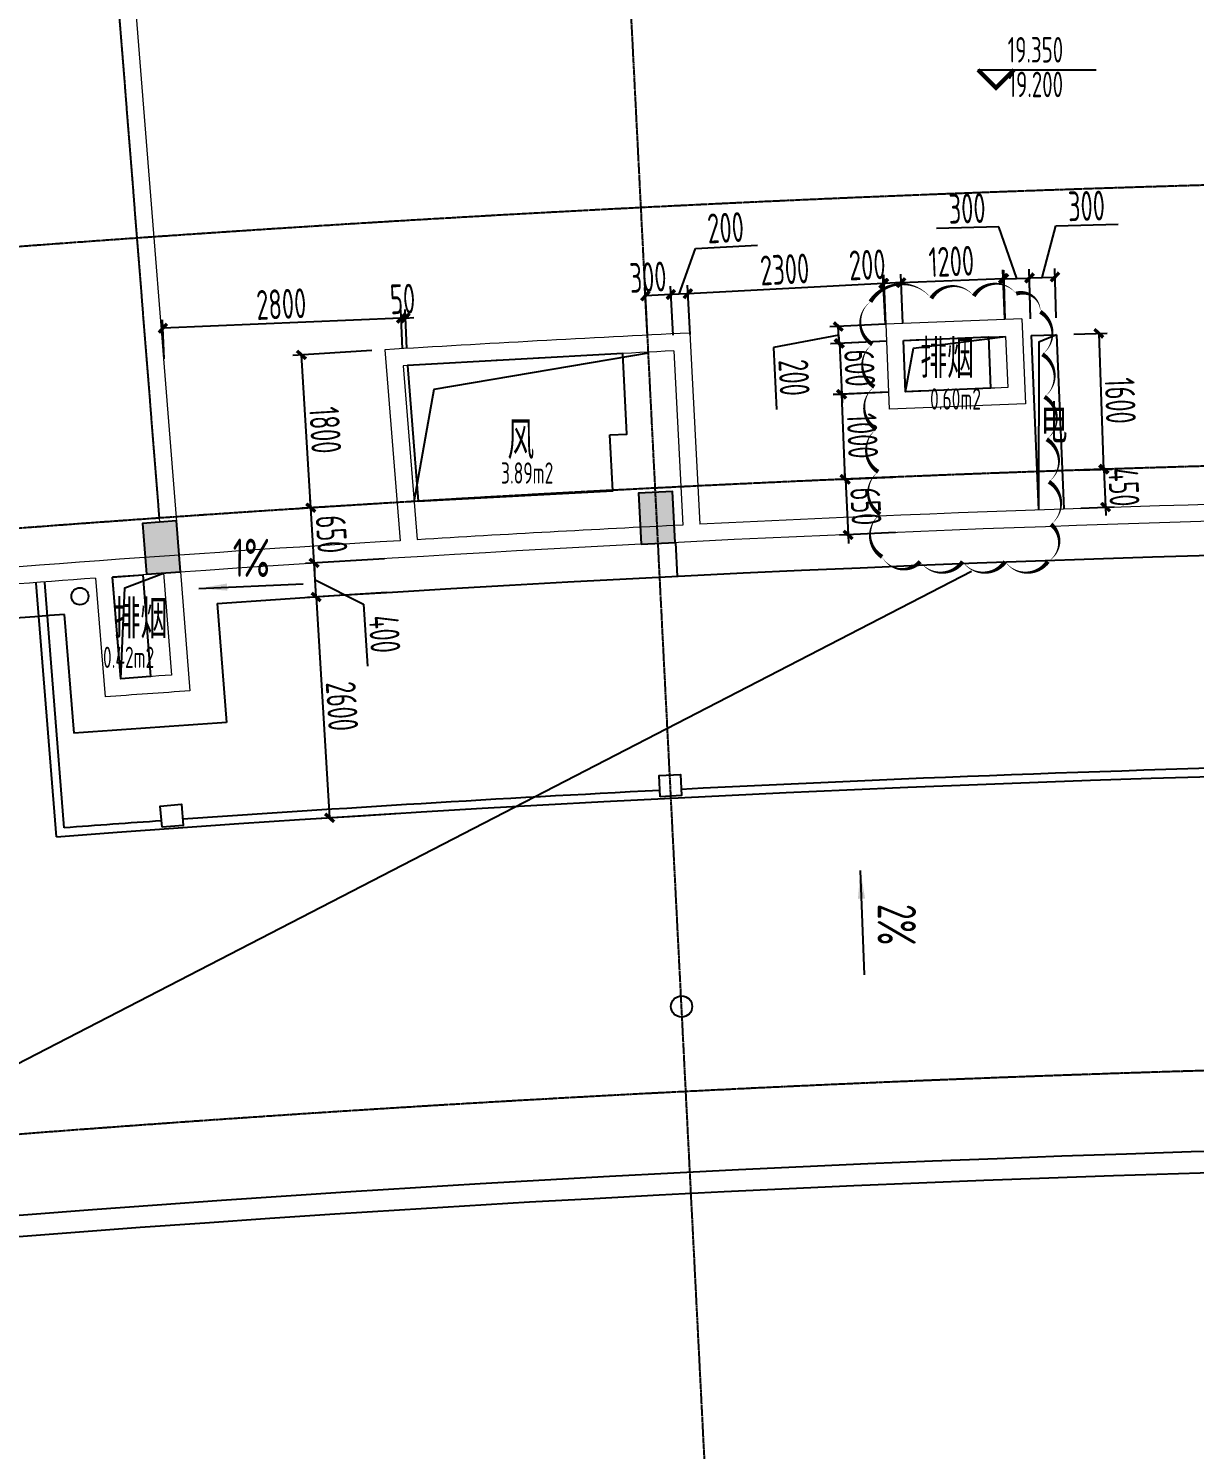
# Model space of a CAD drawing. Header units: millimetres. Extents: x 11536546 to 24947533, y -12764720 to -6308891.
# Drawn here: x 11756135 to 11769832, y -6405062 to -6388363 of the extents above; entities that cross this region are included whole.
import ezdxf
from ezdxf.enums import TextEntityAlignment as Align

# ---------------------------------------------------------------- set-up
doc = ezdxf.new("R2010")
doc.units = ezdxf.units.MM
doc.header["$LTSCALE"] = 10
doc.linetypes.add('A2-RG-AXIS$0$CENTER', pattern=[2, 1.25, -0.25, 0.25, -0.25])
doc.linetypes.add('A2-RG-AXIS$0$DOTE', pattern=[2.42, 2, -0.2, 0.02, -0.2])
for name, color, linetype in [('A2-RB-F5$0$$34$A-DIMS-100', 1, 'Continuous'), ('A2-RB-F5$0$A-DIMS-100', 1, 'Continuous'), ('A2-RB-F5$0$A-HATH', 9, 'Continuous'), ('A2-RG-AXIS$0$A-GRID', 1, 'A2-RG-AXIS$0$CENTER'), ('A2-RI-F5$0$$0$AUDIT_D_120618114340-341', 1, 'Continuous'), ('A2-RI-F5$0$$2$A-SYMB', 4, 'Continuous'), ('A2-RI-F5$0$A-COLUMN', 9, 'Continuous'), ('A2-RI-F5$0$A-HOLE', 2, 'Continuous'), ('A2-RI-F5$0$A-ROOF-DRAN', 175, 'Continuous'), ('A2-RI-F5$0$A-ROOF-EDGE', 2, 'Continuous'), ('A2-RI-F5$0$A-SYMB-AREA', 4, 'Continuous'), ('A2-RI-F5$0$A-SYMB-NAME', 4, 'Continuous'), ('A2-RI-F5$0$A-SYMB-VOID', 35, 'Continuous'), ('A2-RI-F5$0$an-wall', 4, 'Continuous'), ('A2-RS-F5$0$A-HATH-GRAY', 8, 'Continuous'), ('A2-RS-F5$0$A-WALL-CONC', 6, 'Continuous')]:
    doc.layers.add(name, color=color, linetype=linetype)
doc.layers.add('A2-RI-F5$0$A-WALL', color=7, linetype='Continuous', lineweight=5)
doc.styles.add('A2-RB-F5$0$$0$XD2008', font='hzs.shx', dxfattribs={"width": 0.7, "bigfont": 'hztxt.shx'})
doc.styles.add('A2-RB-F5$0$XD2008', font='hzs.shx', dxfattribs={"width": 0.7, "bigfont": 'hztxt.shx'})
doc.styles.add('A2-RI-F5$0$$0$XD2008', font='hzs.shx', dxfattribs={"width": 0.7, "bigfont": 'hztxt.shx'})
doc.styles.add('A2-RI-F5$0$ECADI', font='hzs.shx', dxfattribs={"width": 0.7, "bigfont": 'hztxt.shx'})
doc.dimstyles.new('A2-RB-F5$0$$0$XD100$0', dxfattribs={"dimscale": 100, "dimtxt": 3.5, "dimasz": 1, "dimexe": 1, "dimexo": 2, "dimgap": 0.5, "dimtad": 1, "dimdec": 0, "dimdsep": 46, "dimtxsty": 'A2-RB-F5$0$$0$XD2008', "dimblk1": 'A2-RB-F5$0$$20$_ArchTick', "dimblk2": 'A2-RB-F5$0$$20$_ArchTick', "dimsah": 1, "dimcen": 2.5, "dimclrt": 4, "dimaunit": 1, "dimadec": 0, "dimazin": 0, "dimtfac": 1, "dimtdec": 0, "dimtix": 1, "dimtmove": 2, "dimatfit": 3, "dimfxl": 0, "dimtolj": 1, "dimtzin": 0, "dimarcsym": 0})
doc.dimstyles.new('A2-RB-F5$0$XD100$0', dxfattribs={"dimscale": 100, "dimtxt": 3.5, "dimasz": 1, "dimexe": 1, "dimexo": 2, "dimgap": 0.5, "dimtad": 1, "dimdec": 0, "dimdsep": 46, "dimtxsty": 'A2-RB-F5$0$XD2008', "dimblk1": 'A2-RB-F5$0$_ArchTick', "dimblk2": 'A2-RB-F5$0$_ArchTick', "dimsah": 1, "dimcen": 2.5, "dimclrt": 4, "dimaunit": 1, "dimadec": 0, "dimazin": 0, "dimtfac": 1, "dimtdec": 0, "dimtix": 1, "dimtmove": 1, "dimatfit": 3, "dimfxl": 0, "dimtolj": 1, "dimtzin": 0, "dimarcsym": 0})

# ---------------------------------------------------------------- blocks, each defined once
blk = doc.blocks.new('A2-RS-F5')
at = {"layer": 'A2-RS-F5$0$A-HATH-GRAY', "ltscale": 3}
h = blk.add_hatch(color=256, dxfattribs=at)
h.paths.add_polyline_path([(11842322, -6391691), (11842713, -6391773), (11842589, -6392360), (11842198, -6392278)])
h.paths.add_polyline_path([(11833592, -6389988), (11833986, -6390056), (11833883, -6390647), (11833489, -6390579)])
h.paths.add_polyline_path([(11824745, -6389130), (11824835, -6388536), (11825230, -6388596), (11825140, -6389190)])
h.paths.add_polyline_path([(11852697, -6394780), (11853087, -6394870), (11853221, -6394285), (11852832, -6394195)])
h.paths.add_polyline_path([(11847879, -6393631), (11848268, -6393725), (11848409, -6393141), (11848020, -6393048)])
h.paths.add_polyline_path([(11854621, -6386809), (11855011, -6386899), (11855146, -6386314), (11854756, -6386224)])
h.paths.add_polyline_path([(11849801, -6385659), (11850189, -6385753), (11850330, -6385169), (11849941, -6385076)])
h.paths.add_polyline_path([(11850762, -6402796), (11851151, -6402890), (11851291, -6402306), (11850902, -6402213)])
h.paths.add_polyline_path([(11845946, -6401652), (11846335, -6401745), (11846475, -6401162), (11846086, -6401068)])
h.paths.add_polyline_path([(11840458, -6400444), (11840849, -6400527), (11840973, -6399940), (11840581, -6399857)])
h.paths.add_polyline_path([(11831998, -6398793), (11832391, -6398865), (11832498, -6398274), (11832105, -6398203)])
h.paths.add_polyline_path([(11823494, -6397385), (11823890, -6397445), (11823979, -6396852), (11823584, -6396792)])
h.paths.add_polyline_path([(11793833, -6381539), (11794232, -6381564), (11794271, -6380965), (11793872, -6380940)])
h.paths.add_polyline_path([(11801616, -6382017), (11802015, -6382043), (11802054, -6381444), (11801655, -6381419)])
h.paths.add_polyline_path([(11801857, -6378275), (11802256, -6378301), (11802294, -6377702), (11801895, -6377676)])
h.paths.add_polyline_path([(11794074, -6377796), (11794473, -6377822), (11794512, -6377223), (11794112, -6377197)])
h.paths.add_polyline_path([(11800792, -6394842), (11801191, -6394867), (11801229, -6394268), (11800830, -6394243)])
h.paths.add_polyline_path([(11793208, -6394376), (11793607, -6394402), (11793646, -6393803), (11793247, -6393778)])
h.paths.add_polyline_path([(11801032, -6391099), (11801431, -6391125), (11801470, -6390526), (11801071, -6390500)])
h.paths.add_polyline_path([(11793782, -6385445), (11794182, -6385471), (11794143, -6386069), (11793744, -6386044)])
h.paths.add_polyline_path([(11789498, -6385266), (11789898, -6385280), (11789877, -6385880), (11789477, -6385866)])
h.paths.add_polyline_path([(11780626, -6385086), (11781026, -6385086), (11781027, -6385686), (11780627, -6385686)])
h.paths.add_polyline_path([(11771756, -6385156), (11772156, -6385150), (11772167, -6385749), (11771767, -6385756)])
h.paths.add_polyline_path([(11762877, -6385486), (11763277, -6385465), (11763307, -6386064), (11762908, -6386085)])
h.paths.add_polyline_path([(11789181, -6394211), (11789581, -6394225), (11789602, -6393625), (11789202, -6393611)])
h.paths.add_polyline_path([(11780564, -6394035), (11780964, -6394037), (11780967, -6393437), (11780567, -6393435)])
h.paths.add_polyline_path([(11771944, -6394106), (11772344, -6394097), (11772331, -6393497), (11771931, -6393506)])
h.paths.add_polyline_path([(11752786, -6395149), (11753185, -6395118), (11753137, -6394520), (11752739, -6394551)])
h.paths.add_polyline_path([(11756405, -6378216), (11756804, -6378185), (11756756, -6377587), (11756357, -6377618)])
h.paths.add_polyline_path([(11793449, -6390634), (11793848, -6390659), (11793887, -6390061), (11793487, -6390035)])
h.paths.add_polyline_path([(11763331, -6394424), (11763730, -6394404), (11763700, -6393805), (11763300, -6393825)])
h.paths.add_polyline_path([(11751470, -6378602), (11751869, -6378570), (11751821, -6377972), (11751422, -6378003)])
h.paths.add_polyline_path([(11757057, -6386441), (11757456, -6386413), (11757410, -6385815), (11757012, -6385843)])
h.paths.add_polyline_path([(11752124, -6386826), (11752523, -6386794), (11752475, -6386196), (11752077, -6386228)])
h.paths.add_polyline_path([(11757522, -6394777), (11757921, -6394747), (11757872, -6394149), (11757473, -6394179)])
at = {"layer": 'A2-RS-F5$0$A-WALL-CONC'}
for points in [[(11763331, -6394424), (11763730, -6394404), (11763700, -6393805), (11763300, -6393825)], [(11757522, -6394777), (11757921, -6394747), (11757872, -6394149), (11757473, -6394179)]]:
    blk.add_3dface(points, dxfattribs=at)
blk = doc.blocks.new('A2-RG-AXIS')
at = {"layer": 'A2-RG-AXIS$0$A-GRID', "linetype": 'A2-RG-AXIS$0$DOTE'}
for p, q in [((11764241.9, -6408445.8), (11762206, -6368297.4)), ((11755647.6, -6368696.2), (11757669.8, -6394116.9))]:
    blk.add_line(p, q, dxfattribs=at)
for radius, start, end in [(313400, 75.589285, 95.407644), (308700, 75.589285, 95.407644), (304100, 75.589285, 95.407644), (300800, 75.589285, 95.407644), (293700, 75.589281, 95.407645)]:
    blk.add_arc((11778730.7, -6694178.7), radius, start, end, dxfattribs=at)
blk = doc.blocks.new('A2-RI-F5$0$5erhfh')
at = {"layer": 'A2-RI-F5$0$A-SYMB-AREA', "style": 'A2-RI-F5$0$ECADI', "width": 0.7}
blk.add_attdef('340M2', text='', height=2.5, dxfattribs=at).set_placement((0, 1.25), align=Align.MIDDLE_LEFT)
at = {"layer": 'A2-RI-F5$0$A-SYMB-NAME', "style": 'A2-RI-F5$0$ECADI', "width": 0.7}
blk.add_attdef('CHINESENAME', (-12.29, 3.09), '', height=4.5, dxfattribs=at)
blk = doc.blocks.new('A2-RI-F5$0$$2$ECADI-TAG-HGHT（国标）')
at = {"color": 1}
blk.add_line((-2.12, 2.12), (11.77, 2.12), dxfattribs=at)
at = {"color": 1, "const_width": 0.5}
blk.add_lwpolyline([(-2.12, 2.12), (0, 0), (2.12, 2.12)], dxfattribs=at)
at = {"style": 'A2-RI-F5$0$$0$XD2008', "width": 0.7}
blk.add_attdef('FL', text='', height=3, dxfattribs=at).set_placement((-2.69, 2.97), align=Align.RIGHT)
for tag, p in [('F.F.L.', (2.28, 2.97)), ('T.O.S.', (2.28, -1.1))]:
    blk.add_attdef(tag, p, '', height=3, dxfattribs=at)
blk = doc.blocks.new('A2-RI-F5')
at = {"layer": 'A2-RI-F5$0$$0$AUDIT_D_120618114340-341'}
for p, q in [((11758135, -6394943), (11759363, -6394889)), ((11765906, -6398257), (11765950, -6399484))]:
    blk.add_line(p, q, dxfattribs=at)
at = {"layer": 'A2-RI-F5$0$$0$AUDIT_D_120618114340-341', "extrusion": (0, 0, -1)}
for points in [[(-11758466, -6394885), (-11758471, -6394969), (-11758132, -6394944)], [(-11765962, -6398588), (-11765878, -6398591), (-11765906, -6398253)]]:
    blk.add_solid(points, dxfattribs=at)
at = {"layer": 'A2-RI-F5$0$A-COLUMN'}
for points in [[(11763556, -6397391), (11763543, -6397141), (11763793, -6397128), (11763806, -6397378)], [(11757705, -6397750), (11757683, -6397501), (11757932, -6397479), (11757954, -6397728)]]:
    blk.add_lwpolyline(points, close=True, dxfattribs=at)
blk.add_circle((11763806, -6399856), 125, dxfattribs=at)
at = {"layer": 'A2-RI-F5$0$A-HOLE', "ltscale": 500}
for p, q in [((11767912, -6391972), (11768212, -6391962)), ((11767912, -6391972), (11767997, -6394020)), ((11768212, -6391962), (11768296, -6394008))]:
    blk.add_line(p, q, dxfattribs=at)
for points in [[(11766413, -6392030), (11767412, -6391988), (11767437, -6392590), (11766438, -6392632), (11766413, -6392030)], [(11762963, -6393139), (11763164, -6393129), (11763115, -6392182), (11760587, -6392324), (11760714, -6393919), (11762998, -6393796), (11762963, -6393139)], [(11757123, -6394812), (11757478, -6394784), (11757567, -6395979), (11757218, -6396004), (11757123, -6394812)]]:
    blk.add_lwpolyline(points, dxfattribs=at)
at = {"layer": 'A2-RI-F5$0$A-ROOF-DRAN'}
for p, q in [((11763758, -6394803), (11763738, -6394403)), ((11758352, -6395122), (11758463, -6396518)), ((11756556, -6395250), (11756667, -6396646))]:
    blk.add_line(p, q, dxfattribs=at)
blk.add_circle((11756740, -6395036), 100, dxfattribs=at)
for radius, start, end in [(299750, 77.09857, 93.89836), (299750, 94.24243, 95.30407), (298350, 93.89531, 94.241)]:
    blk.add_arc((11778731, -6694179), radius, start, end, dxfattribs=at)
at = {"layer": 'A2-RI-F5$0$A-ROOF-EDGE'}
for radius, start, end in [(292750, 76.29192, 95.32205), (292500, 76.24299, 95.37098)]:
    blk.add_arc((11778731, -6694179), radius, start, end, dxfattribs=at)
at = {"layer": 'A2-RI-F5$0$A-SYMB-VOID', "ltscale": 500}
for points in [[(11768212, -6391962), (11768003, -6392050), (11767997, -6394020)], [(11766437, -6392629), (11766532, -6392122), (11767612, -6391983)], [(11760664, -6393922), (11760902, -6392600), (11763417, -6392176)], [(11757218, -6396004), (11757266, -6394938), (11757721, -6394765)]]:
    blk.add_lwpolyline(points, dxfattribs=at)
at = {"layer": 'A2-RI-F5$0$A-WALL'}
for p, q in [((11757393, -6388120), (11757905, -6394552)), ((11757194, -6388136), (11757673, -6394164)), ((11767804, -6391776), (11767845, -6392775)), ((11763903, -6391942), (11764022, -6394189)), ((11766205, -6391838), (11766246, -6392837)), ((11760321, -6392139), (11760500, -6394383)), ((11766413, -6392030), (11766438, -6392629)), ((11767612, -6391983), (11767637, -6392583)), ((11763714, -6392152), (11763823, -6394199)), ((11760537, -6392327), (11760699, -6394370)), ((11757123, -6394808), (11757218, -6396004)), ((11757721, -6394762), (11757817, -6395961)), ((11757921, -6394747), (11758032, -6396147)), ((11756923, -6394822), (11757034, -6396218))]:
    blk.add_line(p, q, dxfattribs=at)
for radius, start, end in [(302600, 92.06944, 92.37241), (302600, 92.80872, 93.48786), (302400, 92.10714, 92.33452), (302400, 92.84645, 93.44926), (302400, 92.84645, 93.44926), (301800, 92.10662, 92.33444), (301600, 92.06845, 92.37242), (300350, 90.7459, 92.80693), (300150, 85.19314, 94.1283), (300350, 92.84508, 93.44177), (300350, 93.47993, 94.92024), (300150, 94.16648, 94.95867), (298950, 94.01162, 94.12662), (298750, 93.9729, 94.16469)]:
    blk.add_arc((11778731, -6694179), radius, start, end, dxfattribs=at)
at = {"layer": 'A2-RI-F5$0$an-wall'}
for p, q in [((11756463, -6397864), (11756226, -6394882)), ((11756555, -6397757), (11756326, -6394874))]:
    blk.add_line(p, q, dxfattribs=at)
for radius, start, end in [(297150, 76.6606, 94.29744), (297250, 91.28136, 92.87858), (297250, 92.92677, 94.00916), (297250, 94.05735, 94.27825)]:
    blk.add_arc((11778730, -6694179), radius, start, end, dxfattribs=at)
at = {"layer": 'Defpoints', "color": 3}
blk.add_line((11767210, -6394745), (11732870, -6412486), dxfattribs=at)
blk.add_lwpolyline([(11766024, -6391575, 0, 50, 0.520567), (11766047, -6392074, 0, 50, 0.520567), (11766070, -6392574, 0, 50, 0.520567), (11766093, -6393073, 0, 50, 0.520567), (11766116, -6393573, 0, 50, 0.520567), (11766139, -6394072, 0, 50, 0.520567), (11766162, -6394572, 0, 50, 0.520567), (11766608, -6394628, 0, 50, 0.520567), (11767108, -6394628, 0, 50, 0.520567), (11767608, -6394628, 0, 50, 0.520567), (11768108, -6394628, 0, 50, 0.520567), (11768146, -6394190, 0, 50, 0.520567), (11768121, -6393690, 0, 50, 0.520567), (11768096, -6393191, 0, 50, 0.520567), (11768070, -6392692, 0, 50, 0.520567), (11768045, -6392192, 0, 50, 0.520567), (11768020, -6391693, 0, 50, 0.520567), (11767737, -6391480, 0, 50, 0.520567), (11767238, -6391507, 0, 50, 0.520567), (11766739, -6391535, 0, 50, 0.520567)], format="xyseb", close=True, dxfattribs=at)
ref = blk.add_blockref('A2-RI-F5$0$5erhfh', (11767840, -6392781), dxfattribs=dict(xscale=100, yscale=100, zscale=100))
ref.add_attrib('340M2', '0.60m2', (11766725, -6392842), dxfattribs={"layer": 'A2-RI-F5$0$A-SYMB-AREA', "height": 250, "style": 'A2-RI-F5$0$ECADI', "width": 0.7})
ref.add_attrib('CHINESENAME', '排烟', (11766611, -6392472), dxfattribs={"layer": 'A2-RI-F5$0$A-SYMB-NAME', "height": 450, "style": 'A2-RI-F5$0$ECADI', "width": 0.7})
ref = blk.add_blockref('A2-RI-F5$0$5erhfh', (11769255, -6393544), dxfattribs=dict(xscale=100, yscale=100, zscale=100))
ref.add_attrib('CHINESENAME', '电', (11768025, -6393236), dxfattribs={"layer": 'A2-RI-F5$0$A-SYMB-NAME', "height": 450, "style": 'A2-RI-F5$0$ECADI', "width": 0.7})
ref = blk.add_blockref('A2-RI-F5$0$5erhfh', (11764698, -6394288), dxfattribs=dict(xscale=100, yscale=100, zscale=100))
ref.add_attrib('340M2', '3.89m2', (11761686, -6393712), dxfattribs={"layer": 'A2-RI-F5$0$A-SYMB-AREA', "height": 250, "style": 'A2-RI-F5$0$ECADI', "width": 0.7})
ref.add_attrib('CHINESENAME', '风', (11761761, -6393426), dxfattribs={"layer": 'A2-RI-F5$0$A-SYMB-NAME', "height": 450, "style": 'A2-RI-F5$0$ECADI', "width": 0.7})
ref = blk.add_blockref('A2-RI-F5$0$5erhfh', (11759064, -6395161), dxfattribs=dict(xscale=99.99999999968374, yscale=99.99999999968374, zscale=99.99999999968374, rotation=359.5617199320547))
ref.add_attrib('CHINESENAME', '1%%%', (11758532, -6394807), dxfattribs={"layer": 'A2-RI-F5$0$A-SYMB-NAME', "height": 450, "rotation": 359.5617, "style": 'A2-RI-F5$0$ECADI', "width": 0.7})
ref = blk.add_blockref('A2-RI-F5$0$5erhfh', (11758638, -6396645), dxfattribs=dict(xscale=100, yscale=100, zscale=100))
ref.add_attrib('340M2', '0.42m2', (11757010, -6395878), dxfattribs={"layer": 'A2-RI-F5$0$A-SYMB-AREA', "height": 250, "style": 'A2-RI-F5$0$ECADI', "width": 0.7})
ref.add_attrib('CHINESENAME', '排烟', (11757135, -6395530), dxfattribs={"layer": 'A2-RI-F5$0$A-SYMB-NAME', "height": 450, "style": 'A2-RI-F5$0$ECADI', "width": 0.7})
ref = blk.add_blockref('A2-RI-F5$0$5erhfh', (11765756, -6399182), dxfattribs=dict(xscale=99.99999999968374, yscale=99.99999999968374, zscale=99.99999999968374, rotation=269.5617199320547))
ref.add_attrib('CHINESENAME', '2%%%', (11766111, -6398650), dxfattribs={"layer": 'A2-RI-F5$0$A-SYMB-NAME', "height": 450, "rotation": 269.5617, "style": 'A2-RI-F5$0$ECADI', "width": 0.7})
at = {"layer": 'A2-RI-F5$0$$2$A-SYMB'}
ref = blk.add_blockref('A2-RI-F5$0$$2$ECADI-TAG-HGHT（国标）', (11767499, -6389061), dxfattribs=dict(at, xscale=100, yscale=100, zscale=100))
ref.add_attrib('F.F.L.', '19.350', (11767636, -6388764), dxfattribs={"layer": '0', "height": 300, "style": 'A2-RI-F5$0$$0$XD2008', "width": 0.7})
ref.add_attrib('T.O.S.', '19.200', (11767646, -6389171), dxfattribs={"layer": '0', "height": 300, "style": 'A2-RI-F5$0$$0$XD2008', "width": 0.7})
blk = doc.blocks.new('A2-RB-F5$0$$20$_ArchTick')
at = {"color": 0, "linetype": 'ByBlock', "const_width": 0.4}
blk.add_lwpolyline([(-0.5, -0.5), (0.5, 0.5)], dxfattribs=at)
blk = doc.blocks.new('*D904')
at = {"layer": 'A2-RB-F5$0$$34$A-DIMS-100', "color": 0, "lineweight": -2, "transparency": 16777216}
for p, q in [((11765660, -6392063), (11765655, -6391963)), ((11766218, -6392038), (11765560, -6392068)), ((11765660, -6392063), (11765687, -6392663)), ((11766244, -6392638), (11765587, -6392667)), ((11765687, -6392663), (11765691, -6392763))]:
    blk.add_line(p, q, dxfattribs=at)
at = {"layer": 'Defpoints', "color": 0, "transparency": 16777216}
for p in [(11766418, -6392029), (11766444, -6392629), (11765687, -6392663)]:
    blk.add_point(p, dxfattribs=at)
at = {"layer": 'A2-RB-F5$0$$34$A-DIMS-100', "color": 0, "lineweight": -2, "transparency": 16777216, "xscale": 100, "yscale": 100, "zscale": 100}
for p, rotation in [((11765660, -6392063), 272.5499223934215), ((11765687, -6392663), 92.54992239342154)]:
    blk.add_blockref('A2-RB-F5$0$$20$_ArchTick', p, dxfattribs=dict(at, rotation=rotation))
at = {"layer": 'A2-RB-F5$0$$34$A-DIMS-100', "color": 4, "transparency": 16777216, "insert": (11765898, -6392353), "char_height": 350, "attachment_point": 5, "rotation": 272.5499, "style": 'A2-RB-F5$0$$0$XD2008'}
blk.add_mtext('\\A1;600', dxfattribs=at)
blk = doc.blocks.new('*D905')
at = {"layer": 'A2-RB-F5$0$$34$A-DIMS-100', "color": 0, "lineweight": -2, "transparency": 16777216}
for p, q in [((11766289, -6393638), (11765630, -6393669)), ((11765730, -6393664), (11765725, -6393565)), ((11765730, -6393664), (11765762, -6394314)), ((11766320, -6394287), (11765662, -6394319)), ((11765762, -6394314), (11765766, -6394414))]:
    blk.add_line(p, q, dxfattribs=at)
at = {"layer": 'Defpoints', "color": 0, "transparency": 16777216}
for p in [(11766489, -6393628), (11766520, -6394277), (11765762, -6394314)]:
    blk.add_point(p, dxfattribs=at)
at = {"layer": 'A2-RB-F5$0$$34$A-DIMS-100', "color": 0, "lineweight": -2, "transparency": 16777216, "xscale": 100, "yscale": 100, "zscale": 100}
for p, rotation in [((11765730, -6393664), 272.7601928726295), ((11765762, -6394314), 92.76019287262947)]:
    blk.add_blockref('A2-RB-F5$0$$20$_ArchTick', p, dxfattribs=dict(at, rotation=rotation))
at = {"layer": 'A2-RB-F5$0$$34$A-DIMS-100', "color": 4, "transparency": 16777216, "insert": (11765971, -6393978), "char_height": 350, "attachment_point": 5, "rotation": 272.7602, "style": 'A2-RB-F5$0$$0$XD2008'}
blk.add_mtext('\\A1;650', dxfattribs=at)
blk = doc.blocks.new('A2-RB-F5$0$_ArchTick')
at = {"color": 0, "linetype": 'ByBlock', "const_width": 0.4}
blk.add_lwpolyline([(-0.5, -0.5), (0.5, 0.5)], dxfattribs=at)
blk = doc.blocks.new('*D884')
at = {"layer": 'A2-RB-F5$0$A-DIMS-100', "color": 0, "lineweight": -2, "transparency": 16777216}
for p, q in [((11765652, -6391966), (11764885, -6392112)), ((11766202, -6391840), (11765548, -6391871)), ((11765657, -6392066), (11765647, -6391866)), ((11764885, -6392112), (11764921, -6392841)), ((11766212, -6392039), (11765557, -6392071))]:
    blk.add_line(p, q, dxfattribs=at)
at = {"layer": 'Defpoints', "color": 0, "transparency": 16777216}
for p in [(11765647, -6391866), (11766402, -6391830), (11766412, -6392030)]:
    blk.add_point(p, dxfattribs=at)
at = {"layer": 'A2-RB-F5$0$A-DIMS-100', "color": 0, "lineweight": -2, "transparency": 16777216, "xscale": 100, "yscale": 100, "zscale": 100}
for p, rotation in [((11765647, -6391866), 92.76019287296789), ((11765657, -6392066), 272.7601928729679)]:
    blk.add_blockref('A2-RB-F5$0$_ArchTick', p, dxfattribs=dict(at, rotation=rotation))
at = {"layer": 'A2-RB-F5$0$A-DIMS-100', "color": 4, "transparency": 16777216, "insert": (11765128, -6392466), "char_height": 350, "attachment_point": 5, "rotation": 272.7602, "style": 'A2-RB-F5$0$XD2008'}
blk.add_mtext('\\A1;200', dxfattribs=at)
blk = doc.blocks.new('*D885')
at = {"layer": 'A2-RB-F5$0$$34$A-DIMS-100', "color": 0, "lineweight": -2, "transparency": 16777216}
for p, q in [((11766233, -6392638), (11765586, -6392664)), ((11765686, -6392660), (11765726, -6393659)), ((11766273, -6393637), (11765627, -6393663))]:
    blk.add_line(p, q, dxfattribs=at)
at = {"layer": 'Defpoints', "color": 0, "transparency": 16777216}
for p in [(11766432, -6392629), (11766473, -6393629), (11765726, -6393659)]:
    blk.add_point(p, dxfattribs=at)
at = {"layer": 'A2-RB-F5$0$$34$A-DIMS-100', "color": 0, "lineweight": -2, "transparency": 16777216, "xscale": 100, "yscale": 100, "zscale": 100}
for p, rotation in [((11765686, -6392660), 92.33543370890145), ((11765726, -6393659), 272.3354337089015)]:
    blk.add_blockref('A2-RB-F5$0$$20$_ArchTick', p, dxfattribs=dict(at, rotation=rotation))
at = {"layer": 'A2-RB-F5$0$$34$A-DIMS-100', "color": 4, "transparency": 16777216, "insert": (11765931, -6393150), "char_height": 350, "attachment_point": 5, "rotation": 272.3354, "style": 'A2-RB-F5$0$$0$XD2008'}
blk.add_mtext('\\A1;1000', dxfattribs=at)
blk = doc.blocks.new('*D808')
at = {"layer": 'A2-RB-F5$0$A-DIMS-100', "color": 0, "lineweight": -2, "transparency": 16777216}
for p, q in [((11760340, -6394993), (11759414, -6395050)), ((11759514, -6395044), (11759672, -6397639)), ((11760498, -6397589), (11759572, -6397645))]:
    blk.add_line(p, q, dxfattribs=at)
at = {"layer": 'Defpoints', "color": 0, "transparency": 16777216}
for p in [(11760540, -6394981), (11759672, -6397639), (11760698, -6397576)]:
    blk.add_point(p, dxfattribs=at)
at = {"layer": 'A2-RB-F5$0$A-DIMS-100', "color": 0, "lineweight": -2, "transparency": 16777216, "xscale": 100, "yscale": 100, "zscale": 100}
for p, rotation in [((11759514, -6395044), 93.47921688912378), ((11759672, -6397639), 273.4792168891238)]:
    blk.add_blockref('A2-RB-F5$0$_ArchTick', p, dxfattribs=dict(at, rotation=rotation))
at = {"layer": 'A2-RB-F5$0$A-DIMS-100', "color": 4, "transparency": 16777216, "insert": (11759818, -6396328), "char_height": 350, "attachment_point": 5, "rotation": 273.4792, "style": 'A2-RB-F5$0$XD2008'}
blk.add_mtext('\\A1;2600', dxfattribs=at)
blk = doc.blocks.new('*D809')
at = {"layer": 'A2-RB-F5$0$A-DIMS-100', "color": 0, "lineweight": -2, "transparency": 16777216}
for p, q in [((11760277, -6393945), (11759351, -6394002)), ((11759451, -6393995), (11759444, -6393896)), ((11759490, -6394644), (11759451, -6393995)), ((11760316, -6394594), (11759390, -6394650)), ((11759490, -6394644), (11759496, -6394744))]:
    blk.add_line(p, q, dxfattribs=at)
at = {"layer": 'Defpoints', "color": 0, "transparency": 16777216}
for p in [(11760476, -6393933), (11759451, -6393995), (11760516, -6394582)]:
    blk.add_point(p, dxfattribs=at)
at = {"layer": 'A2-RB-F5$0$A-DIMS-100', "color": 0, "lineweight": -2, "transparency": 16777216, "xscale": 100, "yscale": 100, "zscale": 100}
for p, rotation in [((11759451, -6393995), 273.4792168703195), ((11759490, -6394644), 93.47921687031956)]:
    blk.add_blockref('A2-RB-F5$0$_ArchTick', p, dxfattribs=dict(at, rotation=rotation))
at = {"layer": 'A2-RB-F5$0$A-DIMS-100', "color": 4, "transparency": 16777216, "insert": (11759695, -6394306), "char_height": 350, "attachment_point": 5, "rotation": 273.4792, "style": 'A2-RB-F5$0$XD2008'}
blk.add_mtext('\\A1;650', dxfattribs=at)
blk = doc.blocks.new('*D833')
at = {"layer": 'A2-RB-F5$0$$34$A-DIMS-100', "color": 0, "lineweight": -2, "transparency": 16777216}
for p, q in [((11766205, -6391838), (11766181, -6391259)), ((11766404, -6391830), (11766380, -6391251)), ((11766385, -6391350), (11766185, -6391359))]:
    blk.add_line(p, q, dxfattribs=at)
at = {"layer": 'Defpoints', "color": 0, "transparency": 16777216}
for p in [(11766185, -6391359), (11766213, -6392038), (11766413, -6392030)]:
    blk.add_point(p, dxfattribs=at)
at = {"layer": 'A2-RB-F5$0$$34$A-DIMS-100', "color": 0, "lineweight": -2, "transparency": 16777216, "xscale": 100, "yscale": 100, "zscale": 100}
for p, rotation in [((11766185, -6391359), 182.3724097227427), ((11766385, -6391350), 2.372409722742725)]:
    blk.add_blockref('A2-RB-F5$0$$20$_ArchTick', p, dxfattribs=dict(at, rotation=rotation))
at = {"layer": 'A2-RB-F5$0$$34$A-DIMS-100', "color": 4, "transparency": 16777216, "insert": (11765987, -6391141), "char_height": 350, "attachment_point": 5, "rotation": 2.3724, "style": 'A2-RB-F5$0$$0$XD2008'}
blk.add_mtext('\\A1;200', dxfattribs=at)
blk = doc.blocks.new('*D834')
at = {"layer": 'A2-RB-F5$0$$34$A-DIMS-100', "color": 0, "lineweight": -2, "transparency": 16777216}
for p, q in [((11766404, -6391830), (11766380, -6391251)), ((11766385, -6391350), (11767584, -6391301)), ((11767604, -6391780), (11767580, -6391201))]:
    blk.add_line(p, q, dxfattribs=at)
at = {"layer": 'Defpoints', "color": 0, "transparency": 16777216}
for p in [(11767584, -6391301), (11766413, -6392030), (11767612, -6391980)]:
    blk.add_point(p, dxfattribs=at)
at = {"layer": 'A2-RB-F5$0$$34$A-DIMS-100', "color": 0, "lineweight": -2, "transparency": 16777216, "xscale": 100, "yscale": 100, "zscale": 100}
for p, rotation in [((11766385, -6391350), 182.3724097229281), ((11767584, -6391301), 2.372409722928109)]:
    blk.add_blockref('A2-RB-F5$0$$20$_ArchTick', p, dxfattribs=dict(at, rotation=rotation))
at = {"layer": 'A2-RB-F5$0$$34$A-DIMS-100', "color": 4, "transparency": 16777216, "insert": (11766975, -6391101), "char_height": 350, "attachment_point": 5, "rotation": 2.3724, "style": 'A2-RB-F5$0$$0$XD2008'}
blk.add_mtext('\\A1;1200', dxfattribs=at)
blk = doc.blocks.new('*D835')
at = {"layer": 'A2-RB-F5$0$A-DIMS-100', "color": 0, "lineweight": -2, "transparency": 16777216}
for p, q in [((11767531, -6390693), (11766801, -6390713)), ((11767743, -6391300), (11767531, -6390693)), ((11767606, -6391783), (11767590, -6391204)), ((11767593, -6391304), (11767893, -6391296)), ((11767906, -6391775), (11767890, -6391196))]:
    blk.add_line(p, q, dxfattribs=at)
at = {"layer": 'Defpoints', "color": 0, "transparency": 16777216}
for p in [(11767893, -6391296), (11767612, -6391983), (11767912, -6391975)]:
    blk.add_point(p, dxfattribs=at)
at = {"layer": 'A2-RB-F5$0$A-DIMS-100', "color": 0, "lineweight": -2, "transparency": 16777216, "xscale": 100, "yscale": 100, "zscale": 100}
for p, rotation in [((11767593, -6391304), 181.6182233158015), ((11767893, -6391296), 1.61822331580147)]:
    blk.add_blockref('A2-RB-F5$0$_ArchTick', p, dxfattribs=dict(at, rotation=rotation))
at = {"layer": 'A2-RB-F5$0$A-DIMS-100', "color": 4, "transparency": 16777216, "insert": (11767160, -6390478), "char_height": 350, "attachment_point": 5, "rotation": 1.6182, "style": 'A2-RB-F5$0$XD2008'}
blk.add_mtext('\\A1;300', dxfattribs=at)
blk = doc.blocks.new('*D836')
at = {"layer": 'A2-RB-F5$0$$34$A-DIMS-100', "color": 0, "lineweight": -2, "transparency": 16777216}
for p, q in [((11766203, -6391838), (11766172, -6391260)), ((11763906, -6391958), (11763876, -6391380)), ((11766178, -6391360), (11763881, -6391480))]:
    blk.add_line(p, q, dxfattribs=at)
at = {"layer": 'Defpoints', "color": 0, "transparency": 16777216}
for p in [(11763881, -6391480), (11766213, -6392038), (11763916, -6392158)]:
    blk.add_point(p, dxfattribs=at)
at = {"layer": 'A2-RB-F5$0$$34$A-DIMS-100', "color": 0, "lineweight": -2, "transparency": 16777216, "xscale": 100, "yscale": 100, "zscale": 100}
for p, rotation in [((11766178, -6391360), 2.985407120428061), ((11763881, -6391480), 182.9854071204281)]:
    blk.add_blockref('A2-RB-F5$0$$20$_ArchTick', p, dxfattribs=dict(at, rotation=rotation))
at = {"layer": 'A2-RB-F5$0$$34$A-DIMS-100', "color": 4, "transparency": 16777216, "insert": (11765017, -6391195), "char_height": 350, "attachment_point": 5, "rotation": 2.9854, "style": 'A2-RB-F5$0$$0$XD2008'}
blk.add_mtext('\\A1;2300', dxfattribs=at)
blk = doc.blocks.new('*D837')
at = {"layer": 'A2-RB-F5$0$A-DIMS-100', "color": 0, "lineweight": -2, "transparency": 16777216}
for p, q in [((11763780, -6391485), (11763971, -6390949)), ((11763971, -6390949), (11764700, -6390910)), ((11763706, -6391969), (11763675, -6391390)), ((11763906, -6391958), (11763875, -6391380)), ((11763880, -6391480), (11763680, -6391490))]:
    blk.add_line(p, q, dxfattribs=at)
at = {"layer": 'Defpoints', "color": 0, "transparency": 16777216}
for p in [(11763680, -6391490), (11763716, -6392168), (11763916, -6392158)]:
    blk.add_point(p, dxfattribs=at)
at = {"layer": 'A2-RB-F5$0$A-DIMS-100', "color": 0, "lineweight": -2, "transparency": 16777216, "xscale": 100, "yscale": 100, "zscale": 100}
for p, rotation in [((11763680, -6391490), 183.0489382248128), ((11763880, -6391480), 3.048938224812785)]:
    blk.add_blockref('A2-RB-F5$0$_ArchTick', p, dxfattribs=dict(at, rotation=rotation))
at = {"layer": 'A2-RB-F5$0$A-DIMS-100', "color": 4, "transparency": 16777216, "insert": (11764323, -6390705), "char_height": 350, "attachment_point": 5, "rotation": 3.0489, "style": 'A2-RB-F5$0$XD2008'}
blk.add_mtext('\\A1;200', dxfattribs=at)
blk = doc.blocks.new('*D838')
at = {"layer": 'A2-RB-F5$0$$34$A-DIMS-100', "color": 0, "lineweight": -2, "transparency": 16777216}
for p, q in [((11763406, -6391984), (11763376, -6391406)), ((11763706, -6391969), (11763676, -6391390)), ((11763681, -6391490), (11763381, -6391506))]:
    blk.add_line(p, q, dxfattribs=at)
at = {"layer": 'Defpoints', "color": 0, "transparency": 16777216}
for p in [(11763381, -6391506), (11763417, -6392184), (11763716, -6392168)]:
    blk.add_point(p, dxfattribs=at)
at = {"layer": 'A2-RB-F5$0$$34$A-DIMS-100', "color": 0, "lineweight": -2, "transparency": 16777216, "xscale": 100, "yscale": 100, "zscale": 100}
for p, rotation in [((11763381, -6391506), 182.9886386211458), ((11763681, -6391490), 2.988638621145796)]:
    blk.add_blockref('A2-RB-F5$0$$20$_ArchTick', p, dxfattribs=dict(at, rotation=rotation))
at = {"layer": 'A2-RB-F5$0$$34$A-DIMS-100', "color": 4, "transparency": 16777216, "insert": (11763412, -6391286), "char_height": 350, "attachment_point": 5, "rotation": 2.9886, "style": 'A2-RB-F5$0$$0$XD2008'}
blk.add_mtext('\\A1;300', dxfattribs=at)
blk = doc.blocks.new('*D859')
at = {"layer": 'A2-RB-F5$0$A-DIMS-100', "color": 0, "lineweight": -2, "transparency": 16777216}
for p, q in [((11768042, -6391289), (11768204, -6390684)), ((11768204, -6390684), (11768934, -6390663)), ((11767906, -6391772), (11767890, -6391193)), ((11767893, -6391293), (11768192, -6391284)), ((11768206, -6391763), (11768190, -6391184))]:
    blk.add_line(p, q, dxfattribs=at)
at = {"layer": 'Defpoints', "color": 0, "transparency": 16777216}
for p in [(11768192, -6391284), (11767912, -6391972), (11768212, -6391963)]:
    blk.add_point(p, dxfattribs=at)
at = {"layer": 'A2-RB-F5$0$A-DIMS-100', "color": 0, "lineweight": -2, "transparency": 16777216, "xscale": 100, "yscale": 100, "zscale": 100}
for p, rotation in [((11767893, -6391293), 181.6182233158015), ((11768192, -6391284), 1.61822331580147)]:
    blk.add_blockref('A2-RB-F5$0$_ArchTick', p, dxfattribs=dict(at, rotation=rotation))
at = {"layer": 'A2-RB-F5$0$A-DIMS-100', "color": 4, "transparency": 16777216, "insert": (11768562, -6390449), "char_height": 350, "attachment_point": 5, "rotation": 1.6182, "style": 'A2-RB-F5$0$XD2008'}
blk.add_mtext('\\A1;300', dxfattribs=at)
blk = doc.blocks.new('*D860')
at = {"layer": 'A2-RB-F5$0$A-HATH', "color": 0, "lineweight": -2, "transparency": 16777216}
for p, q in [((11768412, -6391956), (11768807, -6391943)), ((11768707, -6391946), (11768763, -6393544)), ((11768467, -6393554), (11768863, -6393540))]:
    blk.add_line(p, q, dxfattribs=at)
at = {"layer": 'Defpoints', "color": 0, "transparency": 16777216}
for p in [(11768212, -6391963), (11768267, -6393561), (11768763, -6393544)]:
    blk.add_point(p, dxfattribs=at)
at = {"layer": 'A2-RB-F5$0$A-HATH', "color": 0, "lineweight": -2, "transparency": 16777216, "xscale": 100, "yscale": 100, "zscale": 100}
for p, rotation in [((11768707, -6391946), 91.99346448363593), ((11768763, -6393544), 271.9934644836359)]:
    blk.add_blockref('A2-RB-F5$0$_ArchTick', p, dxfattribs=dict(at, rotation=rotation))
at = {"layer": 'A2-RB-F5$0$A-HATH', "color": 4, "transparency": 16777216, "insert": (11768960, -6392737), "char_height": 350, "attachment_point": 5, "rotation": 271.9935, "style": 'A2-RB-F5$0$XD2008'}
blk.add_mtext('\\A1;1600', dxfattribs=at)
blk = doc.blocks.new('*D861')
at = {"layer": 'A2-RB-F5$0$A-HATH', "color": 0, "lineweight": -2, "transparency": 16777216}
for p, q in [((11768768, -6393540), (11768764, -6393440)), ((11768478, -6393552), (11768868, -6393536)), ((11768768, -6393540), (11768787, -6393987)), ((11768496, -6393999), (11768887, -6393983)), ((11768787, -6393987), (11768791, -6394087))]:
    blk.add_line(p, q, dxfattribs=at)
at = {"layer": 'Defpoints', "color": 0, "transparency": 16777216}
for p in [(11768278, -6393560), (11768296, -6394008), (11768787, -6393987)]:
    blk.add_point(p, dxfattribs=at)
at = {"layer": 'A2-RB-F5$0$A-HATH', "color": 0, "lineweight": -2, "transparency": 16777216, "xscale": 100, "yscale": 100, "zscale": 100}
for p, rotation in [((11768768, -6393540), 272.3724097225547), ((11768787, -6393987), 92.37240972255469)]:
    blk.add_blockref('A2-RB-F5$0$_ArchTick', p, dxfattribs=dict(at, rotation=rotation))
at = {"layer": 'A2-RB-F5$0$A-HATH', "color": 4, "transparency": 16777216, "insert": (11769002, -6393754), "char_height": 350, "attachment_point": 5, "rotation": 272.3724, "style": 'A2-RB-F5$0$XD2008'}
blk.add_mtext('\\A1;450', dxfattribs=at)
blk = doc.blocks.new('*D865')
at = {"layer": 'A2-RB-F5$0$A-HATH', "color": 0, "lineweight": -2, "transparency": 16777216}
for p, q in [((11760513, -6391768), (11760413, -6391772)), ((11760528, -6392127), (11760509, -6391668)), ((11760563, -6391766), (11760513, -6391768)), ((11760578, -6392125), (11760559, -6391666)), ((11760563, -6391766), (11760663, -6391761))]:
    blk.add_line(p, q, dxfattribs=at)
at = {"layer": 'Defpoints', "color": 0, "transparency": 16777216}
for p in [(11760513, -6391768), (11760537, -6392327), (11760587, -6392324)]:
    blk.add_point(p, dxfattribs=at)
at = {"layer": 'A2-RB-F5$0$A-HATH', "color": 0, "lineweight": -2, "transparency": 16777216, "xscale": 100, "yscale": 100, "zscale": 100}
for p, rotation in [((11760513, -6391768), 2.416739599799697), ((11760563, -6391766), 182.4167395997997)]:
    blk.add_blockref('A2-RB-F5$0$_ArchTick', p, dxfattribs=dict(at, rotation=rotation))
at = {"layer": 'A2-RB-F5$0$A-HATH', "color": 4, "transparency": 16777216, "insert": (11760529, -6391542), "char_height": 350, "attachment_point": 5, "rotation": 2.4167, "style": 'A2-RB-F5$0$XD2008'}
blk.add_mtext('\\A1;50', dxfattribs=at)
blk = doc.blocks.new('*D866')
at = {"layer": 'A2-RB-F5$0$A-HATH', "color": 0, "lineweight": -2, "transparency": 16777216}
for p, q in [((11757729, -6392247), (11757710, -6391786)), ((11760513, -6391768), (11757714, -6391886)), ((11760529, -6392129), (11760509, -6391668))]:
    blk.add_line(p, q, dxfattribs=at)
at = {"layer": 'Defpoints', "color": 0, "transparency": 16777216}
for p in [(11757714, -6391886), (11757738, -6392447), (11760537, -6392328)]:
    blk.add_point(p, dxfattribs=at)
at = {"layer": 'A2-RB-F5$0$A-HATH', "color": 0, "lineweight": -2, "transparency": 16777216, "xscale": 100, "yscale": 100, "zscale": 100}
for p, rotation in [((11760513, -6391768), 2.416739599788613), ((11757714, -6391886), 182.4167395997886)]:
    blk.add_blockref('A2-RB-F5$0$_ArchTick', p, dxfattribs=dict(at, rotation=rotation))
at = {"layer": 'A2-RB-F5$0$A-HATH', "color": 4, "transparency": 16777216, "insert": (11759104, -6391602), "char_height": 350, "attachment_point": 5, "rotation": 2.4167, "style": 'A2-RB-F5$0$XD2008'}
blk.add_mtext('\\A1;2800', dxfattribs=at)
blk = doc.blocks.new('*D867')
at = {"layer": 'A2-RB-F5$0$A-DIMS-100', "color": 0, "lineweight": -2, "transparency": 16777216}
for p, q in [((11760316, -6394594), (11759390, -6394650)), ((11759514, -6395044), (11759490, -6394644)), ((11759502, -6394844), (11760072, -6395128)), ((11760340, -6394993), (11759414, -6395050)), ((11760072, -6395128), (11760116, -6395857))]:
    blk.add_line(p, q, dxfattribs=at)
at = {"layer": 'Defpoints', "color": 0, "transparency": 16777216}
for p in [(11759490, -6394644), (11760516, -6394582), (11760540, -6394981)]:
    blk.add_point(p, dxfattribs=at)
at = {"layer": 'A2-RB-F5$0$A-DIMS-100', "color": 0, "lineweight": -2, "transparency": 16777216, "xscale": 100, "yscale": 100, "zscale": 100}
for p, rotation in [((11759490, -6394644), 93.47921687033102), ((11759514, -6395044), 273.479216870331)]:
    blk.add_blockref('A2-RB-F5$0$_ArchTick', p, dxfattribs=dict(at, rotation=rotation))
at = {"layer": 'A2-RB-F5$0$A-DIMS-100', "color": 4, "transparency": 16777216, "insert": (11760318, -6395479), "char_height": 350, "attachment_point": 5, "rotation": 273.4792, "style": 'A2-RB-F5$0$XD2008'}
blk.add_mtext('\\A1;400', dxfattribs=at)
blk = doc.blocks.new('*D868')
at = {"layer": 'A2-RB-F5$0$A-DIMS-100', "color": 0, "lineweight": -2, "transparency": 16777216}
for p, q in [((11760167, -6392149), (11759241, -6392205)), ((11759451, -6393995), (11759341, -6392199)), ((11760277, -6393945), (11759351, -6394002))]:
    blk.add_line(p, q, dxfattribs=at)
at = {"layer": 'Defpoints', "color": 0, "transparency": 16777216}
for p in [(11760367, -6392136), (11759341, -6392199), (11760476, -6393933)]:
    blk.add_point(p, dxfattribs=at)
at = {"layer": 'A2-RB-F5$0$A-DIMS-100', "color": 0, "lineweight": -2, "transparency": 16777216, "xscale": 100, "yscale": 100, "zscale": 100}
for p, rotation in [((11759341, -6392199), 93.47921687033083), ((11759451, -6393995), 273.4792168703308)]:
    blk.add_blockref('A2-RB-F5$0$_ArchTick', p, dxfattribs=dict(at, rotation=rotation))
at = {"layer": 'A2-RB-F5$0$A-DIMS-100', "color": 4, "transparency": 16777216, "insert": (11759621, -6393083), "char_height": 350, "attachment_point": 5, "rotation": 273.4792, "style": 'A2-RB-F5$0$XD2008'}
blk.add_mtext('\\A1;1800', dxfattribs=at)
blk = doc.blocks.new('A2-RB-F5')
at = {"layer": 'A2-RB-F5$0$$34$A-DIMS-100'}
for p1, p2, distance, picture, middle in [((11766212.9, -6392038), (11763916.2, -6392157.8), -679.1, '*D836', (11765017.5, -6391195)), ((11766412.8, -6392029.7), (11767611.8, -6391980), 679.8, '*D834', (11766974.8, -6391100.8)), ((11766417.6, -6392029.5), (11766444.3, -6392628.9), -758.5, '*D904', (11765898, -6392352.9)), ((11766432.4, -6392629.4), (11766473.2, -6393628.6), -747.4, '*D885', (11765930.9, -6393150.3)), ((11766488.8, -6393627.9), (11766520.1, -6394277.2), -759.4, '*D905', (11765970.6, -6393978.3))]:
    dim = blk.add_aligned_dim(p1=p1, p2=p2, distance=distance, dimstyle='A2-RB-F5$0$$0$XD100$0', dxfattribs=at)
    dim.commit()
    dim.dimension.update_dxf_attribs({"geometry": picture, "text_midpoint": middle})
for base, p1, p2, angle, picture, middle in [((11766184.8, -6391358.8), (11766412.8, -6392029.7), (11766212.9, -6392038), 182.37241, '*D833', (11765987, -6391140.8)), ((11763381.1, -6391506), (11763716.5, -6392168.4), (11763416.5, -6392184.1), 182.98864, '*D838', (11763411.7, -6391286))]:
    dim = blk.add_linear_dim(base=base, p1=p1, p2=p2, angle=angle, dimstyle='A2-RB-F5$0$$0$XD100$0', dxfattribs=at)
    dim.commit()
    dim.dimension.update_dxf_attribs({"geometry": picture, "text_midpoint": middle, "dimtype": 129})
at = {"layer": 'A2-RB-F5$0$A-DIMS-100'}
for base, p1, p2, angle, picture, middle in [((11767892.7, -6391295.8), (11767611.9, -6391983.2), (11767911.8, -6391974.7), 1.61822, '*D835', (11767480.9, -6390694)), ((11768192.4, -6391284.4), (11767911.7, -6391971.8), (11768211.6, -6391963.3), 1.61822, '*D859', (11768254, -6390682.6)), ((11763680.4, -6391490.3), (11763916.2, -6392157.8), (11763716.5, -6392168.4), 183.04894, '*D837', (11764020.8, -6390946.4)), ((11765647.5, -6391866.4), (11766411.7, -6392029.7), (11766402.1, -6391830), 92.76019, '*D884', (11764887.8, -6392162.3))]:
    dim = blk.add_linear_dim(base=base, p1=p1, p2=p2, angle=angle, dimstyle='A2-RB-F5$0$XD100$0', override={"dimtxsty": 'A2-RB-F5$0$XD2008', "dimblk1": 'A2-RB-F5$0$_ArchTick', "dimblk2": 'A2-RB-F5$0$_ArchTick'}, dxfattribs=at)
    dim.commit()
    dim.dimension.update_dxf_attribs({"geometry": picture, "text_midpoint": middle, "dimtype": 129})
for p1, p2, distance, picture, middle in [((11760476.2, -6393933.1), (11760367, -6392136.5), 1027.6, '*D868', (11759620.5, -6393083.5)), ((11760515.7, -6394581.9), (11760476.2, -6393933.1), 1027.6, '*D809', (11759694.8, -6394306.2)), ((11760539.9, -6394981.2), (11760697.7, -6397576.4), -1027.6, '*D808', (11759817.7, -6396327.5))]:
    dim = blk.add_aligned_dim(p1=p1, p2=p2, distance=distance, dimstyle='A2-RB-F5$0$XD100$0', dxfattribs=at)
    dim.commit()
    dim.dimension.update_dxf_attribs({"geometry": picture, "text_midpoint": middle})
dim = blk.add_linear_dim(base=(11759490, -6394644.3), p1=(11760540, -6394981.2), p2=(11760515.7, -6394581.9), angle=93.47922, dimstyle='A2-RB-F5$0$XD100$0', dxfattribs=at)
dim.commit()
dim.dimension.update_dxf_attribs({"geometry": '*D867', "text_midpoint": (11760074.6, -6395178.1), "dimtype": 129})
at = {"layer": 'A2-RB-F5$0$A-HATH', "color": 1}
dim = blk.add_aligned_dim(p1=(11760586.9, -6392324.4), p2=(11760536.9, -6392326.5), distance=-559.3, dimstyle='A2-RB-F5$0$XD100$0', dxfattribs=at)
dim.commit()
dim.dimension.update_dxf_attribs({"geometry": '*D865', "text_midpoint": (11760528.8, -6391541.9)})
for p1, p2, distance, text, picture, middle in [((11760537, -6392328.4), (11757737.6, -6392446.5), -561.1, '2800', '*D866', (11759104.2, -6391602)), ((11768211.6, -6391963.3), (11768267.2, -6393560.8), 496.1, '1600', '*D860', (11768960.1, -6392737)), ((11768277.8, -6393560.4), (11768296.3, -6394007.6), 490.8, '450', '*D861', (11769002.2, -6393754.4))]:
    dim = blk.add_aligned_dim(p1=p1, p2=p2, distance=distance, text=text, dimstyle='A2-RB-F5$0$XD100$0', dxfattribs=at)
    dim.commit()
    dim.dimension.update_dxf_attribs({"geometry": picture, "text_midpoint": middle})

msp = doc.modelspace()

# ---------------------------------------------------------------- block references
for name in ['A2-RG-AXIS', 'A2-RI-F5', 'A2-RB-F5', 'A2-RB-F5', 'A2-RS-F5']:
    msp.add_blockref(name, (0, 0))

doc.saveas('drawing.dxf')
